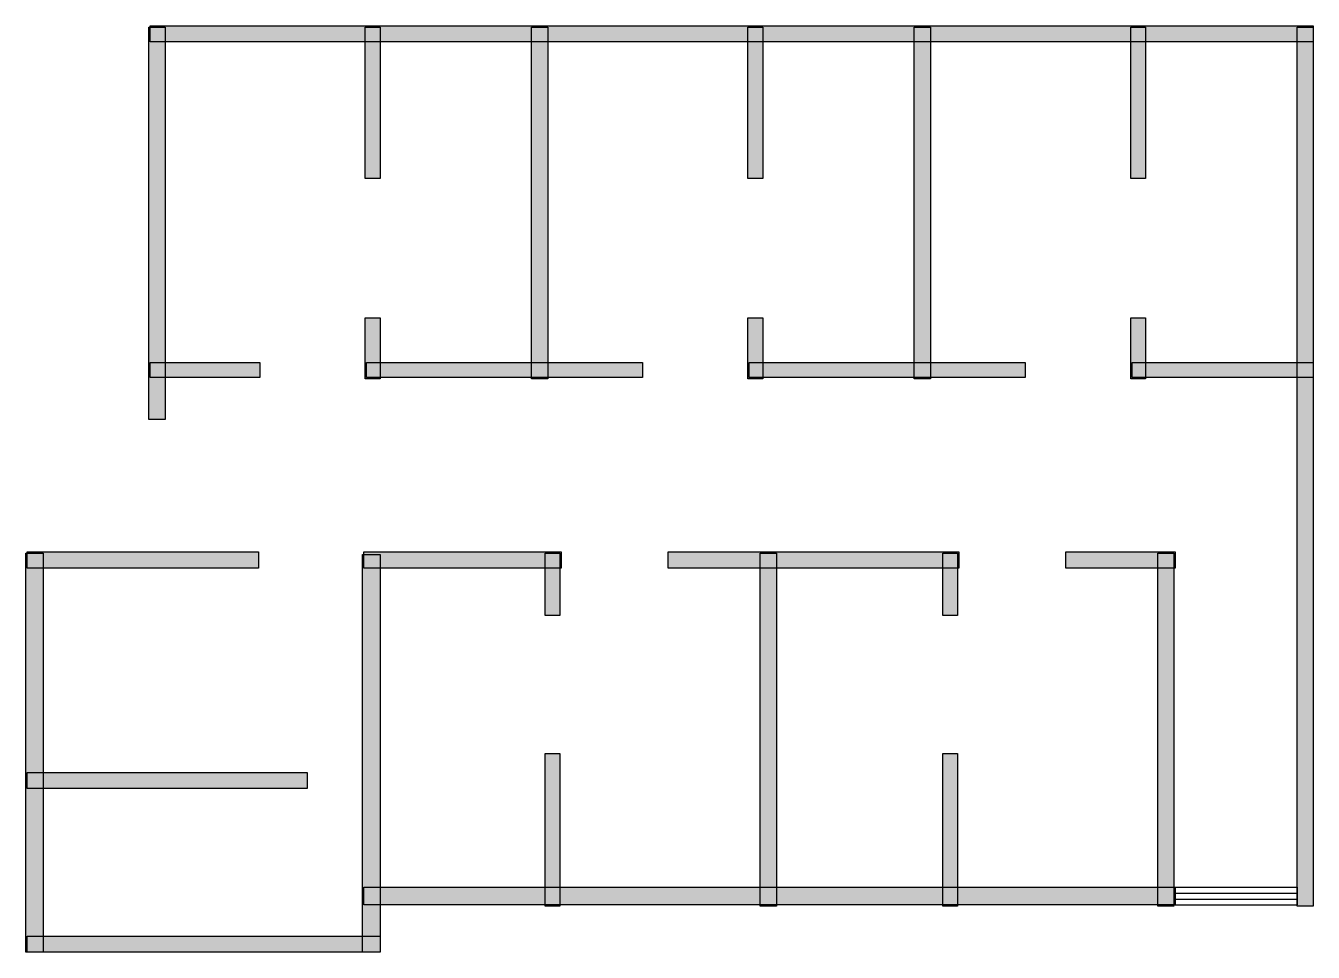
# Model space of a CAD drawing. Header units: millimetres. Extents: x 9 to 8386, y 0 to 6028.
import ezdxf

# ---------------------------------------------------------------- set-up
doc = ezdxf.new("R2010")
doc.units = ezdxf.units.MM
doc.layers.add('WALL', color=7, linetype='Continuous')
doc.layers.add('WINDOW', color=5, linetype='Continuous')

msp = doc.modelspace()

# ---------------------------------------------------------------- hatches: boundary and pattern name
at = {"layer": 'WALL'}
h = msp.add_hatch(color=256, dxfattribs=at)
h.dxf.hatch_style = 1
h.paths.add_polyline_path([(809.6, 6019.2), (915.2, 6019.2), (915.2, 3467.2), (809.6, 3467.2)])
h = msp.add_hatch(color=256, dxfattribs=at)
h.dxf.hatch_style = 1
h.paths.add_polyline_path([(818.4, 6028), (8386.4, 6028), (8386.4, 5922.4), (818.4, 5922.4)])
h = msp.add_hatch(color=256, dxfattribs=at)
h.dxf.hatch_style = 1
h.paths.add_polyline_path([(2217.6, 6019.2), (2314.4, 6019.2), (2314.4, 5033.6), (2217.6, 5033.6)])
h = msp.add_hatch(color=256, dxfattribs=at)
h.dxf.hatch_style = 1
h.paths.add_polyline_path([(3300, 6019.2), (3405.6, 6019.2), (3405.6, 3731.2), (3300, 3731.2)])
h = msp.add_hatch(color=256, dxfattribs=at)
h.dxf.hatch_style = 1
h.paths.add_polyline_path([(4708, 6019.2), (4804.8, 6019.2), (4804.8, 5033.6), (4708, 5033.6)])
h = msp.add_hatch(color=256, dxfattribs=at)
h.dxf.hatch_style = 1
h.paths.add_polyline_path([(5790.4, 6019.2), (5896, 6019.2), (5896, 3731.2), (5790.4, 3731.2)])
h = msp.add_hatch(color=256, dxfattribs=at)
h.dxf.hatch_style = 1
h.paths.add_polyline_path([(7198.4, 6019.2), (7295.2, 6019.2), (7295.2, 5033.6), (7198.4, 5033.6)])
h = msp.add_hatch(color=256, dxfattribs=at)
h.dxf.hatch_style = 1
h.paths.add_polyline_path([(8280.8, 6019.2), (8386.4, 6019.2), (8386.4, 299.2), (8280.8, 299.2)])
h = msp.add_hatch(color=256, dxfattribs=at)
h.dxf.hatch_style = 1
h.paths.add_polyline_path([(2217.6, 4127.2), (2314.4, 4127.2), (2314.4, 3731.2), (2217.6, 3731.2)])
h = msp.add_hatch(color=256, dxfattribs=at)
h.dxf.hatch_style = 1
h.paths.add_polyline_path([(4708, 4127.2), (4804.8, 4127.2), (4804.8, 3731.2), (4708, 3731.2)])
h = msp.add_hatch(color=256, dxfattribs=at)
h.dxf.hatch_style = 1
h.paths.add_polyline_path([(7198.4, 4127.2), (7295.2, 4127.2), (7295.2, 3731.2), (7198.4, 3731.2)])
h = msp.add_hatch(color=256, dxfattribs=at)
h.dxf.hatch_style = 1
h.paths.add_polyline_path([(818.4, 3836.8), (1531.2, 3836.8), (1531.2, 3740), (818.4, 3740)])
h = msp.add_hatch(color=256, dxfattribs=at)
h.dxf.hatch_style = 1
h.paths.add_polyline_path([(2226.4, 3836.8), (4021.6, 3836.8), (4021.6, 3740), (2226.4, 3740)])
h = msp.add_hatch(color=256, dxfattribs=at)
h.dxf.hatch_style = 1
h.paths.add_polyline_path([(4716.8, 3836.8), (6512, 3836.8), (6512, 3740), (4716.8, 3740)])
h = msp.add_hatch(color=256, dxfattribs=at)
h.dxf.hatch_style = 1
h.paths.add_polyline_path([(7207.2, 3836.8), (8386.4, 3836.8), (8386.4, 3740), (7207.2, 3740)])
h = msp.add_hatch(color=256, dxfattribs=at)
h.dxf.hatch_style = 1
h.paths.add_polyline_path([(17.6, 2604.8), (1522.4, 2604.8), (1522.4, 2499.2), (17.6, 2499.2)])
h = msp.add_hatch(color=256, dxfattribs=at)
h.dxf.hatch_style = 1
h.paths.add_polyline_path([(2208.8, 2604.8), (3493.6, 2604.8), (3493.6, 2499.2), (2208.8, 2499.2)])
h = msp.add_hatch(color=256, dxfattribs=at)
h.dxf.hatch_style = 1
h.paths.add_polyline_path([(4188.8, 2604.8), (6080.8, 2604.8), (6080.8, 2499.2), (4188.8, 2499.2)])
h = msp.add_hatch(color=256, dxfattribs=at)
h.dxf.hatch_style = 1
h.paths.add_polyline_path([(6776, 2604.8), (7488.8, 2604.8), (7488.8, 2499.2), (6776, 2499.2)])
h = msp.add_hatch(color=256, dxfattribs=at)
h.dxf.hatch_style = 1
h.paths.add_polyline_path([(8.8, 2596), (123.2, 2596), (123.2, 0), (8.8, 0)])
h = msp.add_hatch(color=256, dxfattribs=at)
h.dxf.hatch_style = 1
h.paths.add_polyline_path([(2200, 2587.2), (2314.4, 2587.2), (2314.4, 0), (2200, 0)])
h = msp.add_hatch(color=256, dxfattribs=at)
h.dxf.hatch_style = 1
h.paths.add_polyline_path([(3388, 2596), (3484.8, 2596), (3484.8, 2191.2), (3388, 2191.2)])
h = msp.add_hatch(color=256, dxfattribs=at)
h.dxf.hatch_style = 1
h.paths.add_polyline_path([(4787.2, 2596), (4892.8, 2596), (4892.8, 299.2), (4787.2, 299.2)])
h = msp.add_hatch(color=256, dxfattribs=at)
h.dxf.hatch_style = 1
h.paths.add_polyline_path([(5975.2, 2596), (6072, 2596), (6072, 2191.2), (5975.2, 2191.2)])
h = msp.add_hatch(color=256, dxfattribs=at)
h.dxf.hatch_style = 1
h.paths.add_polyline_path([(7374.4, 2596), (7480, 2596), (7480, 299.2), (7374.4, 299.2)])
h = msp.add_hatch(color=256, dxfattribs=at)
h.dxf.hatch_style = 1
h.paths.add_polyline_path([(3388, 1293.6), (3484.8, 1293.6), (3484.8, 299.2), (3388, 299.2)])
h = msp.add_hatch(color=256, dxfattribs=at)
h.dxf.hatch_style = 1
h.paths.add_polyline_path([(5975.2, 1293.6), (6072, 1293.6), (6072, 299.2), (5975.2, 299.2)])
h = msp.add_hatch(color=256, dxfattribs=at)
h.dxf.hatch_style = 1
h.paths.add_polyline_path([(17.6, 1170.4), (1839.2, 1170.4), (1839.2, 1064.8), (17.6, 1064.8)])
h = msp.add_hatch(color=256, dxfattribs=at)
h.dxf.hatch_style = 1
h.paths.add_polyline_path([(2208.8, 422.4), (7488.8, 422.4), (7488.8, 308), (2208.8, 308)])
h = msp.add_hatch(color=256, dxfattribs=at)
h.dxf.hatch_style = 1
h.paths.add_polyline_path([(17.6, 105.6), (2314.4, 105.6), (2314.4, 0), (17.6, 0)])

# ---------------------------------------------------------------- linework, layer by layer
for points in [[(809.6, 6019.2), (915.2, 6019.2), (915.2, 3467.2), (809.6, 3467.2)], [(818.4, 6028), (8386.4, 6028), (8386.4, 5922.4), (818.4, 5922.4)], [(2217.6, 6019.2), (2314.4, 6019.2), (2314.4, 5033.6), (2217.6, 5033.6)], [(3300, 6019.2), (3405.6, 6019.2), (3405.6, 3731.2), (3300, 3731.2)], [(4708, 6019.2), (4804.8, 6019.2), (4804.8, 5033.6), (4708, 5033.6)], [(5790.4, 6019.2), (5896, 6019.2), (5896, 3731.2), (5790.4, 3731.2)], [(7198.4, 6019.2), (7295.2, 6019.2), (7295.2, 5033.6), (7198.4, 5033.6)], [(8280.8, 6019.2), (8386.4, 6019.2), (8386.4, 299.2), (8280.8, 299.2)], [(2217.6, 4127.2), (2314.4, 4127.2), (2314.4, 3731.2), (2217.6, 3731.2)], [(4708, 4127.2), (4804.8, 4127.2), (4804.8, 3731.2), (4708, 3731.2)], [(7198.4, 4127.2), (7295.2, 4127.2), (7295.2, 3731.2), (7198.4, 3731.2)], [(818.4, 3836.8), (1531.2, 3836.8), (1531.2, 3740), (818.4, 3740)], [(2226.4, 3836.8), (4021.6, 3836.8), (4021.6, 3740), (2226.4, 3740)], [(4716.8, 3836.8), (6512, 3836.8), (6512, 3740), (4716.8, 3740)], [(7207.2, 3836.8), (8386.4, 3836.8), (8386.4, 3740), (7207.2, 3740)], [(17.6, 2604.8), (1522.4, 2604.8), (1522.4, 2499.2), (17.6, 2499.2)], [(2208.8, 2604.8), (3493.6, 2604.8), (3493.6, 2499.2), (2208.8, 2499.2)], [(4188.8, 2604.8), (6080.8, 2604.8), (6080.8, 2499.2), (4188.8, 2499.2)], [(6776, 2604.8), (7488.8, 2604.8), (7488.8, 2499.2), (6776, 2499.2)], [(8.8, 2596), (123.2, 2596), (123.2, 0), (8.8, 0)], [(2200, 2587.2), (2314.4, 2587.2), (2314.4, 0), (2200, 0)], [(3388, 2596), (3484.8, 2596), (3484.8, 2191.2), (3388, 2191.2)], [(4787.2, 2596), (4892.8, 2596), (4892.8, 299.2), (4787.2, 299.2)], [(5975.2, 2596), (6072, 2596), (6072, 2191.2), (5975.2, 2191.2)], [(7374.4, 2596), (7480, 2596), (7480, 299.2), (7374.4, 299.2)], [(3388, 1293.6), (3484.8, 1293.6), (3484.8, 299.2), (3388, 299.2)], [(5975.2, 1293.6), (6072, 1293.6), (6072, 299.2), (5975.2, 299.2)], [(17.6, 1170.4), (1839.2, 1170.4), (1839.2, 1064.8), (17.6, 1064.8)], [(2208.8, 422.4), (7488.8, 422.4), (7488.8, 308), (2208.8, 308)], [(17.6, 105.6), (2314.4, 105.6), (2314.4, 0), (17.6, 0)]]:
    msp.add_lwpolyline(points, close=True, dxfattribs=at)
at = {"layer": 'WINDOW'}
for p, q in [((7488.8, 422.4), (8280.8, 422.4)), ((7488.8, 422.4), (7488.8, 308)), ((8280.8, 422.4), (8280.8, 308)), ((7488.8, 384.3), (8280.8, 384.3)), ((7488.8, 346.1), (8280.8, 346.1)), ((7488.8, 308), (8280.8, 308))]:
    msp.add_line(p, q, dxfattribs=at)

doc.saveas('drawing.dxf')
